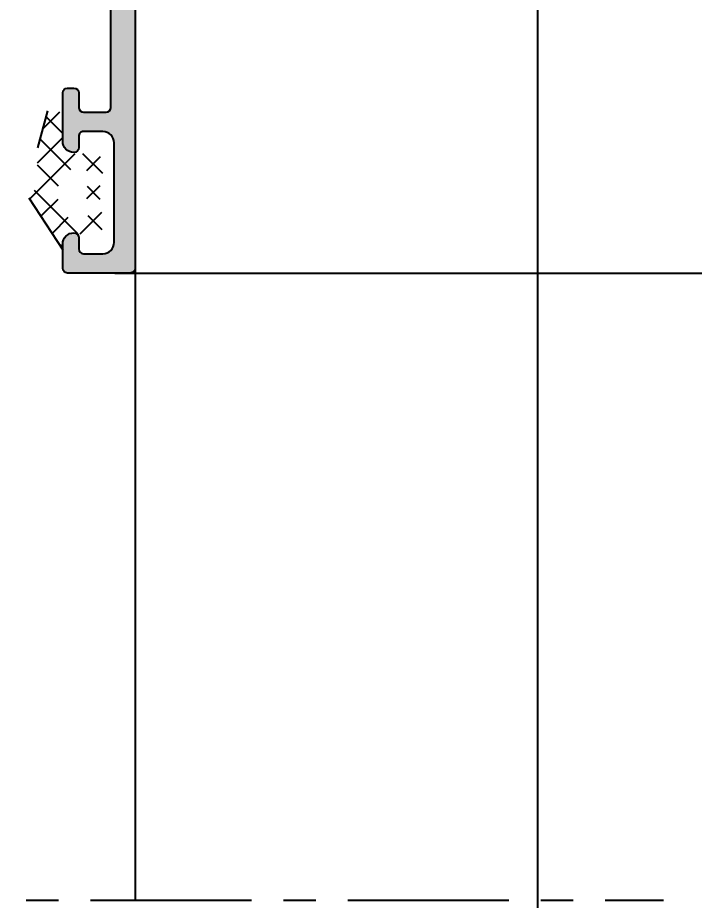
# Model space of a CAD drawing. Extents: x -207922 to -189609, y 24831 to 30124.
# Drawn here: x -207270.1 to -207228, y 28775 to 28829.9 of the extents above; entities that cross this region are included whole.
import ezdxf

# ---------------------------------------------------------------- set-up
doc = ezdxf.new("R2010")
doc.units = 0
doc.header["$LTSCALE"] = 8
doc.linetypes.add('CENTER', pattern=[2, 1.25, -0.25, 0.25, -0.25])
doc.layers.get('0').update_dxf_attribs({"linetype": 'CONTINUOUS'})
doc.layers.get('DEFPOINTS').update_dxf_attribs({"linetype": 'CONTINUOUS'})
for name, color, linetype in [('ASSI', 1, 'CENTER'), ('FILL', 253, 'CONTINUOUS'), ('FINE', 7, 'CONTINUOUS'), ('GROSSA', 4, 'CONTINUOUS')]:
    doc.layers.add(name, color=color, linetype=linetype)
doc.styles.add('GEN1', font='geniso.shx', dxfattribs={"width": 0.8})
doc.dimstyles.new('LE2', dxfattribs={"dimscale": 2, "dimtxt": 3.5, "dimasz": 3, "dimexe": 0.5, "dimexo": 0.5, "dimgap": 1, "dimtad": 1, "dimdec": 1, "dimrnd": 0.05, "dimzin": 12, "dimtxsty": 'GEN1', "dimblk": 'DOTSMALL', "dimcen": -3, "dimclrd": 1, "dimclre": 1, "dimclrt": 2, "dimadec": 1, "dimazin": 0, "dimtfac": 1, "dimtdec": 1, "dimtmove": 0, "dimatfit": 3, "dimldrblk": 'DOTSMALL', "dimfxl": 1, "dimtvp": 4, "dimtolj": 1, "dimtzin": 12, "dimarcsym": 0})

# ---------------------------------------------------------------- blocks, each defined once
blk = doc.blocks.new('_DotSmall')
at = {"color": 0, "const_width": 0.5}
blk.add_lwpolyline([(-0.0625, 0, 1), (0.0625, 0, 1)], format="xyb", close=True, dxfattribs=at)
blk = doc.blocks.new('*D74')
at = {"color": 1, "lineweight": -2, "ltscale": 0.2, "transparency": 16777216}
for p, q in [((-207262.3075667985, 28910.01917252908), (-207215.8001597241, 28910.01917252908)), ((-207216.8001597241, 28910.01917252908), (-207216.8001597241, 28814.01920020403)), ((-207264.0575667985, 28814.01920020403), (-207215.8001597241, 28814.01920020403))]:
    blk.add_line(p, q, dxfattribs=at)
at = {"layer": 'DEFPOINTS', "color": 0, "ltscale": 0.2, "transparency": 16777216}
for p in [(-207263.3075667985, 28910.01917252908), (-207265.0575667985, 28814.01920020403), (-207216.8001597241, 28814.01920020403)]:
    blk.add_point(p, dxfattribs=at)
at = {"color": 1, "lineweight": -2, "ltscale": 0.2, "transparency": 16777216, "xscale": 6, "yscale": 6, "zscale": 6}
for p, rotation in [((-207216.8001597241, 28910.01917252908), 90), ((-207216.8001597241, 28814.01920020403), 270)]:
    blk.add_blockref('_DotSmall', p, dxfattribs=dict(at, rotation=rotation))
at = {"color": 2, "ltscale": 0.2, "transparency": 16777216, "insert": (-207222.300159724, 28862.0191863666), "char_height": 7, "attachment_point": 5, "rotation": 90, "style": 'GEN1'}
blk.add_mtext('\\A1;96', dxfattribs=at)
blk = doc.blocks.new('*D66')
at = {"color": 1, "lineweight": -2, "ltscale": 0.2, "transparency": 16777216}
for p, q in [((-207237.7894774533, 28961.96997484412), (-207237.7894774533, 28727.47831221808)), ((-207262.8075667984, 28774.02027699038), (-207262.8075667984, 28727.47831221808)), ((-207237.7894774533, 28728.47831221808), (-207262.8075667984, 28728.47831221808))]:
    blk.add_line(p, q, dxfattribs=at)
at = {"layer": 'DEFPOINTS', "color": 0, "ltscale": 0.2, "transparency": 16777216}
for p in [(-207237.7894774533, 28962.96997484412), (-207262.8075667984, 28775.02027699038), (-207262.8075667984, 28728.47831221808)]:
    blk.add_point(p, dxfattribs=at)
at = {"color": 1, "lineweight": -2, "ltscale": 0.2, "transparency": 16777216, "xscale": 6, "yscale": 6, "zscale": 6, "rotation": 180}
blk.add_blockref('_DotSmall', (-207262.8075667984, 28728.47831221808), dxfattribs=at)
at = {"color": 1, "lineweight": -2, "ltscale": 0.2, "transparency": 16777216, "xscale": 6, "yscale": 6, "zscale": 6}
blk.add_blockref('_DotSmall', (-207237.7894774533, 28728.47831221808), dxfattribs=at)
at = {"color": 2, "ltscale": 0.2, "transparency": 16777216, "insert": (-207250.2985221259, 28733.97900119446), "char_height": 7, "attachment_point": 5, "style": 'GEN1'}
blk.add_mtext('\\A1;25', dxfattribs=at)
blk = doc.blocks.new('*D72')
at = {"color": 1, "lineweight": -2, "ltscale": 0.2, "transparency": 16777216}
for p, q in [((-207339.3075667984, 28774.02027699038), (-207339.3075667984, 28727.4783122182)), ((-207262.8075667984, 28774.02027699038), (-207262.8075667984, 28727.4783122182)), ((-207262.8075667984, 28728.4783122182), (-207339.3075667984, 28728.4783122182))]:
    blk.add_line(p, q, dxfattribs=at)
at = {"layer": 'DEFPOINTS', "color": 0, "ltscale": 0.2, "transparency": 16777216}
for p in [(-207339.3075667984, 28775.02027699038), (-207262.8075667984, 28775.02027699038), (-207339.3075667984, 28728.4783122182)]:
    blk.add_point(p, dxfattribs=at)
at = {"color": 1, "lineweight": -2, "ltscale": 0.2, "transparency": 16777216, "xscale": 6, "yscale": 6, "zscale": 6, "rotation": 180}
blk.add_blockref('_DotSmall', (-207339.3075667984, 28728.4783122182), dxfattribs=at)
at = {"color": 1, "lineweight": -2, "ltscale": 0.2, "transparency": 16777216, "xscale": 6, "yscale": 6, "zscale": 6}
blk.add_blockref('_DotSmall', (-207262.8075667984, 28728.4783122182), dxfattribs=at)
at = {"color": 2, "ltscale": 0.2, "transparency": 16777216, "insert": (-207301.0575667984, 28734.5033122182), "char_height": 7, "attachment_point": 5, "style": 'GEN1'}
blk.add_mtext('\\A1;76,5', dxfattribs=at)

msp = doc.modelspace()

# ---------------------------------------------------------------- hatches: boundary and pattern name
at = {"layer": 'FILL'}
h = msp.add_hatch(color=253, dxfattribs=at)
edge = h.paths.add_edge_path()
edge.add_line((-207313.6075667984, 28836.01920020401), (-207318.0075667984, 28836.01920020401))
edge.add_arc((-207318.0075667984, 28836.81920020403), 0.7999999999999545, 539.9999999999836, 629.9999999999836, ccw=False)
edge.add_line((-207318.8075667984, 28836.81920020403), (-207318.8075667984, 28837.21920020402))
edge.add_arc((-207318.5075667984, 28837.21920020402), 0.2999999999999545, 450.0000000000434, 540.0000000000434, ccw=False)
edge.add_line((-207318.5075667984, 28837.51920020401), (-207315.4075667984, 28837.51920020401))
edge.add_arc((-207315.4075667984, 28837.81920020403), 0.2999999999999545, 629.9999999999566, 719.9999999999566)
edge.add_line((-207315.1075667984, 28837.81920020403), (-207315.1075667984, 28840.71920020402))
edge.add_arc((-207315.4075667984, 28840.71920020402), 0.3000000000001819, 360, 450)
edge.add_line((-207315.4075667984, 28841.01920020401), (-207318.5075667984, 28841.01920020401))
edge.add_arc((-207318.5075667984, 28841.31920020403), 0.2999999999998408, 180.0000000000217, 270.0000000000434, ccw=False)
edge.add_line((-207318.8075667984, 28841.31920020403), (-207318.8075667984, 28842.32031090393))
edge.add_arc((-207319.1075667984, 28842.32031090393), 0.3000000000000682, 359.9999999999783, 449.9999999999783)
edge.add_line((-207319.1075667984, 28842.62031090392), (-207337.0075667984, 28842.62031090392))
edge.add_arc((-207337.0075667984, 28842.12031090392), 0.5, 450, 540)
edge.add_line((-207337.5075667984, 28842.12031090392), (-207337.5075667984, 28837.81920020403))
edge.add_arc((-207337.2075667984, 28837.81920020403), 0.2999999999997272, 540, 630)
edge.add_line((-207337.2075667984, 28837.51920020401), (-207335.6075667984, 28837.51920020401))
edge.add_arc((-207335.6075667984, 28837.21920020402), 0.2999999999999545, 359.9999999999566, 449.9999999999566, ccw=False)
edge.add_line((-207335.3075667984, 28837.21920020402), (-207335.3075667984, 28836.81920020403))
edge.add_arc((-207336.1075667984, 28836.81920020403), 0.7999999999999545, 270.00000000001626, 360.00000000001626, ccw=False)
edge.add_line((-207336.1075667984, 28836.01920020401), (-207339.0075667984, 28836.01920020401))
edge.add_arc((-207339.0075667984, 28836.31920020403), 0.2999999999999829, 540.0000000000055, 630, ccw=False)
edge.add_line((-207339.3075667984, 28836.31920020403), (-207339.3075667984, 28884.51922787899))
edge.add_arc((-207338.8075667984, 28884.51922787899), 0.5, 450.00000000000654, 540, ccw=False)
edge.add_line((-207338.8075667984, 28885.01922787899), (-207330.8575667984, 28885.01922787899))
edge.add_arc((-207330.8575667984, 28885.31922787901), 0.3000000000000398, 270.0000000000163, 360.0000000000053)
edge.add_line((-207330.5575667984, 28885.31922787901), (-207330.5575667984, 28895.719227879))
edge.add_arc((-207330.2575667984, 28895.719227879), 0.3000000000000398, 449.9999999999946, 539.9999999999945, ccw=False)
edge.add_line((-207330.2575667984, 28896.01922787899), (-207329.2575667984, 28896.01922787899))
edge.add_arc((-207329.2575667984, 28895.719227879), 0.3000000000000114, 360, 449.99999999998914, ccw=False)
edge.add_line((-207328.9575667984, 28895.719227879), (-207328.9575667984, 28891.81920020403))
edge.add_arc((-207328.6575667984, 28891.81920020403), 0.3000000000000114, 540, 630)
edge.add_line((-207328.6575667984, 28891.51920020401), (-207308.5158446704, 28891.51920020401))
edge.add_arc((-207308.5158446704, 28891.21920020402), 0.3000000000000824, 433.0000000000122, 450.0000000000217, ccw=False)
edge.add_line((-207308.428133159, 28891.50609163083), (-207307.3841140959, 28891.1869029712))
edge.add_arc((-207307.2964025845, 28891.47379439797), 0.3000000000000456, 613.0000000000099, 690.7690628138056)
edge.add_arc((-207306.8600733207, 28891.22962893431), 0.1999999999998636, 450.0000000000163, 510.769062813806, ccw=False)
edge.add_line((-207306.8600733207, 28891.42962893432), (-207305.3102410132, 28891.42962893432))
edge.add_arc((-207305.3102410132, 28891.12962893433), 0.3000000000000398, 342.9999999999927, 449.9999999999675, ccw=False)
edge.add_line((-207305.0233495864, 28891.04191742292), (-207305.6085057447, 28889.12795787053))
edge.add_arc((-207306.3735495494, 28889.3618552343), 0.799999999999554, 297.9999999999952, 342.9999999999896, ccw=False)
edge.add_line((-207305.9979722992, 28888.65549716), (-207306.2780055628, 28888.50660083258))
edge.add_arc((-207306.3718998753, 28888.68319035116), 0.1999999999999817, 178.000000000014, 298.00000000003183, ccw=False)
edge.add_line((-207306.5717780408, 28888.6901702505), (-207306.5617034239, 28888.97866953201))
edge.add_line((-207306.5617034239, 28888.97866953201), (-207308.4336106412, 28890.14836698175))
edge.add_line((-207308.4336106412, 28890.14836698172), (-207308.7205020681, 28890.23607849317))
edge.add_arc((-207308.7075667984, 28889.93635749158), 0.3000000000213844, 452.4712206583523, 610.5287793662812)
edge.add_line((-207308.8075667984, 28889.65351477907), (-207308.8075667984, 28885.71920020402))
edge.add_line((-207308.8075667984, 28885.71920020402), (-207308.8075667984, 28885.61920020402))
edge.add_arc((-207308.5075667984, 28885.61920020402), 0.2999999999997272, 540, 630)
edge.add_line((-207308.5075667984, 28885.31920020403), (-207308.2075667984, 28885.31920020403))
edge.add_line((-207308.2075667984, 28885.31920020403), (-207306.6075667984, 28886.24296063474))
edge.add_arc((-207306.5075667984, 28886.06975555398), 0.2000000000001516, 399.99999999998704, 480.0000000000106, ccw=False)
edge.add_line((-207306.3543579098, 28886.19831307592), (-207304.8675160275, 28884.42636392113))
edge.add_arc((-207304.6377026946, 28884.61920020402), 0.3000000000000488, 579.9999999999948, 630)
edge.add_line((-207304.6377026946, 28884.31920020403), (-207302.1075667984, 28884.31920020403))
edge.add_arc((-207302.1075667984, 28884.01920020401), 0.300000000000054, 359.9999999999973, 449.99999999998914, ccw=False)
edge.add_line((-207301.8075667984, 28884.01920020401), (-207301.8075667984, 28882.61920020402))
edge.add_arc((-207302.1075667984, 28882.61920020402), 0.3000000000000114, 270, 360.0000000000054, ccw=False)
edge.add_line((-207302.1075667984, 28882.31920020403), (-207304.0075667984, 28882.31920020403))
edge.add_arc((-207304.0075667984, 28882.01920020401), 0.2999999999999972, 450, 539.9999999999918)
edge.add_line((-207304.3075667984, 28882.01920020401), (-207304.3075667984, 28844.14332822665))
edge.add_arc((-207305.3075667984, 28844.14332822668), 1.000000000000171, 320.0000000000083, 360.00000000000324, ccw=False)
edge.add_line((-207304.5415223553, 28843.50054061699), (-207306.3543579098, 28841.34008733214))
edge.add_arc((-207306.5075667984, 28841.46864485407), 0.2000000000001114, 239.9999999998883, 319.9999999999994, ccw=False)
edge.add_line((-207306.6075667984, 28841.29543977331), (-207308.2075667984, 28842.21920020402))
edge.add_line((-207308.2075667984, 28842.21920020402), (-207308.5075667984, 28842.21920020402))
edge.add_arc((-207308.5075667984, 28841.91920020404), 0.2999999999997272, 450, 540)
edge.add_line((-207308.8075667984, 28841.91920020404), (-207308.8075667984, 28837.88488562898))
edge.add_arc((-207308.7075667984, 28837.60204291648), 0.3000000000213853, 469.4712206337077, 627.5287793416151)
edge.add_line((-207308.7205020681, 28837.30232191486), (-207308.4336106412, 28837.3900334263))
edge.add_line((-207308.4336106412, 28837.39003342633), (-207306.5617034239, 28838.55973087608))
edge.add_line((-207306.5617034239, 28838.55973087605), (-207306.5717780408, 28838.84823015756))
edge.add_arc((-207306.3718998753, 28838.85521005689), 0.199999999999995, 421.99999999997914, 541.9999999999776, ccw=False)
edge.add_line((-207306.2780055628, 28839.03179957547), (-207305.9979722992, 28838.88290324806))
edge.add_arc((-207306.3735495494, 28838.17654517376), 0.800000000000056, 376.99999999999517, 421.9999999999984, ccw=False)
edge.add_line((-207305.6085057447, 28838.41044253753), (-207305.0233495864, 28836.49648298514))
edge.add_arc((-207305.3102410132, 28836.40877147373), 0.2999999999997488, 269.99999999998374, 376.99999999999045, ccw=False)
edge.add_line((-207305.3102410132, 28836.10877147374), (-207306.8600733207, 28836.10877147374))
edge.add_arc((-207306.8600733207, 28836.30877147372), 0.2000000000000739, 209.2309371862279, 270.00000000001626, ccw=False)
edge.add_arc((-207307.2964025845, 28836.06460601008), 0.2999999999998101, 389.2309371862547, 467.0000000000268)
edge.add_line((-207307.3841140959, 28836.35149743686), (-207308.428133159, 28836.03230877723))
edge.add_arc((-207308.5158446704, 28836.31920020403), 0.3000000000000456, 269.99999999998914, 286.9999999999901, ccw=False)
edge.add_line((-207308.5158446704, 28836.01920020401), (-207310.3122265172, 28836.01920020401))
edge.add_arc((-207310.3122265172, 28836.31920020403), 0.3000000000001819, 540, 630, ccw=False)
edge.add_line((-207310.6122265171, 28836.31920020403), (-207310.6122265171, 28837.21920020402))
edge.add_arc((-207310.9122265172, 28837.21920020402), 0.3000000000001251, 359.9999999999891, 449.9999999999891)
edge.add_line((-207310.9122265172, 28837.51920020401), (-207313.0075667984, 28837.51920020401))
edge.add_arc((-207313.0075667984, 28837.21920020402), 0.3000000000001819, 450, 540)
edge.add_line((-207313.3075667984, 28837.21920020402), (-207313.3075667984, 28836.31920020403))
edge.add_arc((-207313.6075667984, 28836.31920020403), 0.2999999999999545, 270.0000000000434, 360.0000000000434, ccw=False)
edge = h.paths.add_edge_path(flags=16)
edge.add_line((-207317.0075667984, 28844.42031090391), (-207316.5797774239, 28842.819200204))
edge.add_line((-207316.5797774239, 28842.81920020403), (-207313.8075667984, 28842.81920020403))
edge.add_arc((-207313.8075667984, 28842.31920020403), 0.5000000000001705, 359.99999999996743, 449.99999999998045, ccw=False)
edge.add_line((-207313.3075667984, 28842.31920020403), (-207313.3075667984, 28840.01920020404))
edge.add_arc((-207313.0075667984, 28840.01920020401), 0.2999999999999545, 540.0000000000433, 630.0000000000434)
edge.add_line((-207313.0075667984, 28839.71920020402), (-207310.9122265172, 28839.71920020402))
edge.add_arc((-207310.9122265172, 28840.01920020401), 0.2999999999999545, 629.9999999999566, 719.9999999999566)
edge.add_line((-207310.6122265171, 28840.01920020401), (-207310.6122265171, 28843.7203109039))
edge.add_arc((-207309.9122265172, 28843.72031090393), 0.700000000000017, 449.9999999999884, 539.9999999999976, ccw=False)
edge.add_line((-207309.9122265172, 28844.42031090391), (-207306.4075667984, 28844.42031090391))
edge.add_arc((-207306.4075667984, 28844.72031090393), 0.3000000000000114, 630, 720.0000000000109)
edge.add_line((-207306.1075667984, 28844.72031090393), (-207306.1075667984, 28874.92031090394))
edge.add_arc((-207306.4075667984, 28874.92031090391), 0.3000000000001819, 360, 450)
edge.add_line((-207306.4075667984, 28875.22031090393), (-207308.3075667984, 28875.22031090393))
edge.add_arc((-207308.3075667984, 28875.52031090391), 0.2999999999999545, 180.0000000000434, 270.0000000000434, ccw=False)
edge.add_line((-207308.6075667984, 28875.52031090391), (-207308.6075667984, 28876.19011280751))
edge.add_arc((-207308.3075667984, 28876.19011280751), 0.2999999999998977, 464.9999999999426, 539.9999999999458, ccw=False)
edge.add_line((-207308.3852125119, 28876.47989055542), (-207306.3299210849, 28877.03060423351))
edge.add_arc((-207306.4075667984, 28877.32038198139), 0.2999999999997844, 285.0000000000167, 360.0000000000109)
edge.add_line((-207306.1075667984, 28877.32038198139), (-207306.1075667984, 28882.81808950413))
edge.add_arc((-207306.4075667984, 28882.81808950413), 0.3000000000000114, 359.9999999999891, 449.9999999999783)
edge.add_line((-207306.4075667984, 28883.11808950415), (-207309.9122265171, 28883.11808950415))
edge.add_arc((-207309.9122265172, 28883.81808950413), 0.7000000000000028, 540.0000000000011, 629.9999999999861, ccw=False)
edge.add_line((-207310.6122265171, 28883.81808950413), (-207310.6122265171, 28889.41920020404))
edge.add_arc((-207310.9122265172, 28889.41920020404), 0.3000000000000398, 359.9999999999946, 449.9999999999947)
edge.add_line((-207310.9122265172, 28889.71920020402), (-207328.4575667984, 28889.71920020402))
edge.add_arc((-207328.4575667984, 28889.41920020404), 0.3000000000000114, 450.0000000000109, 540.0000000000108)
edge.add_line((-207328.7575667984, 28889.41920020404), (-207328.7575667984, 28883.51922787902))
edge.add_arc((-207329.0575667984, 28883.51922787899), 0.2999999999999545, 270, 359.9999999999973, ccw=False)
edge.add_line((-207329.0575667984, 28883.219227879), (-207337.2075667984, 28883.219227879))
edge.add_arc((-207337.2075667984, 28882.91922787899), 0.2999999999999972, 450.0000000000109, 540.0000000000026)
edge.add_line((-207337.5075667984, 28882.91922787899), (-207337.5075667984, 28877.32038198136))
edge.add_arc((-207337.2075667984, 28877.32038198139), 0.2999999999997272, 539.9999999999811, 614.9999999999917)
edge.add_line((-207337.2852125119, 28877.03060423351), (-207335.2299210849, 28876.47989055542))
edge.add_arc((-207335.3075667984, 28876.19011280751), 0.300000000000054, 360.000000000057, 435.00000000005326, ccw=False)
edge.add_line((-207335.0075667984, 28876.19011280754), (-207335.0075667984, 28875.52031090394))
edge.add_arc((-207335.3075667984, 28875.52031090391), 0.2999999999999545, 269.9999999999566, 359.9999999999566, ccw=False)
edge.add_line((-207335.3075667984, 28875.22031090393), (-207337.2075667984, 28875.22031090393))
edge.add_arc((-207337.2075667984, 28874.92031090391), 0.2999999999998977, 450.0000000000326, 540.0000000000542)
edge.add_line((-207337.5075667984, 28874.92031090391), (-207337.5075667984, 28844.7203109039))
edge.add_arc((-207337.2075667984, 28844.72031090393), 0.2999999999999829, 540.0000000000055, 630.0000000000053)
edge.add_line((-207337.2075667984, 28844.42031090391), (-207317.0075667984, 28844.42031090391))
edge = h.paths.add_edge_path()
edge.add_line((-207277.337128034, 28888.50660083258), (-207277.6171612976, 28888.65549716))
edge.add_arc((-207277.2415840474, 28889.3618552343), 0.799999999999558, 557.0000000000105, 602.0000000000048, ccw=False)
edge.add_line((-207278.0066278521, 28889.12795787053), (-207278.5917840104, 28891.04191742292))
edge.add_arc((-207278.3048925836, 28891.12962893433), 0.3000000000000433, 450.00000000003257, 557.0000000000073, ccw=False)
edge.add_line((-207278.3048925836, 28891.42962893432), (-207276.755060276, 28891.42962893432))
edge.add_arc((-207276.755060276, 28891.22962893431), 0.1999999999998749, 389.2309371861861, 449.9999999999675, ccw=False)
edge.add_arc((-207276.3187310123, 28891.47379439797), 0.3000000000000741, 569.2309371861891, 646.9999999999798)
edge.add_line((-207276.2310195009, 28891.1869029712), (-207275.1870004378, 28891.50609163083))
edge.add_arc((-207275.0992889263, 28891.21920020402), 0.299999999999964, 449.99999999998914, 466.9999999999949, ccw=False)
edge.add_line((-207275.0992889263, 28891.51920020401), (-207265.6075667984, 28891.51920020401))
edge.add_arc((-207265.6075667984, 28892.51920020401), 1, 630, 720)
edge.add_line((-207264.6075667984, 28892.51920020401), (-207264.6075667984, 28899.71917252905))
edge.add_arc((-207264.9075667984, 28899.71917252905), 0.2999999999997272, 360, 450)
edge.add_line((-207264.9075667984, 28900.01917252906), (-207267.0075667984, 28900.01917252906))
edge.add_arc((-207267.0075667984, 28900.31917252905), 0.3000000000001819, 540, 630, ccw=False)
edge.add_line((-207267.3075667984, 28900.31917252905), (-207267.3075667984, 28901.81917252905))
edge.add_arc((-207266.6075667984, 28901.81917252905), 0.6999999999999318, 449.9999999999721, 539.9999999999907, ccw=False)
edge.add_arc((-207266.6075667984, 28902.21917252905), 0.2999999999997129, 359.9999999999973, 449.9999999999783, ccw=False)
edge.add_line((-207266.3075667984, 28902.21917252905), (-207266.3075667984, 28901.51917252904))
edge.add_arc((-207266.0075667984, 28901.51917252906), 0.2999999999997272, 540, 630)
edge.add_line((-207266.0075667984, 28901.21917252905), (-207264.8075667984, 28901.21917252905))
edge.add_arc((-207264.8075667984, 28901.91917252906), 0.7000000000002728, 630, 720)
edge.add_line((-207264.1075667984, 28901.91917252906), (-207264.1075667984, 28908.11917252907))
edge.add_arc((-207264.8075667984, 28908.11917252904), 0.6999999999998181, 360, 450)
edge.add_line((-207264.8075667984, 28908.81917252905), (-207266.0075667984, 28908.81917252905))
edge.add_arc((-207266.0075667984, 28908.51917252906), 0.3000000000001819, 450, 540)
edge.add_line((-207266.3075667984, 28908.51917252906), (-207266.3075667984, 28907.81917252905))
edge.add_arc((-207266.6075667984, 28907.81917252905), 0.3000000000001819, 269.9999999999783, 359.9999999999973, ccw=False)
edge.add_arc((-207266.6075667984, 28908.21917252905), 0.7000000000000455, 539.9999999999814, 629.9999999999814, ccw=False)
edge.add_line((-207267.3075667984, 28908.21917252905), (-207267.3075667984, 28909.71917252905))
edge.add_arc((-207267.0075667984, 28909.71917252905), 0.2999999999999545, 450, 540.0000000000027, ccw=False)
edge.add_line((-207267.0075667984, 28910.01917252906), (-207263.3075667984, 28910.01917252906))
edge.add_arc((-207263.3075667984, 28909.51917252906), 0.4999999999999574, 359.9999999999951, 449.9999999999935, ccw=False)
edge.add_line((-207262.8075667984, 28909.51917252906), (-207262.8075667984, 28814.31920020403))
edge.add_arc((-207263.1075667984, 28814.31920020403), 0.3000000000000682, 270.0000000000217, 360.00000000002166, ccw=False)
edge.add_line((-207263.1075667984, 28814.01920020401), (-207267.0075667984, 28814.01920020401))
edge.add_arc((-207267.0075667984, 28814.31920020403), 0.3000000000000682, 539.9999999999783, 629.9999999999783, ccw=False)
edge.add_line((-207267.3075667984, 28814.31920020403), (-207267.3075667984, 28815.81920020403))
edge.add_arc((-207266.6075667984, 28815.81920020403), 0.6999999999999318, 450, 539.999999999993, ccw=False)
edge.add_arc((-207266.6075667984, 28816.21920020402), 0.3000000000000682, 359.99999999997834, 449.9999999999783, ccw=False)
edge.add_line((-207266.3075667984, 28816.21920020402), (-207266.3075667984, 28815.51920020401))
edge.add_arc((-207266.0075667984, 28815.51920020401), 0.3000000000001251, 539.9999999999892, 629.9999999999891)
edge.add_line((-207266.0075667984, 28815.21920020402), (-207264.8075667984, 28815.21920020402))
edge.add_arc((-207264.8075667984, 28815.91920020404), 0.6999999999999034, 629.9999999999908, 719.9999999999931)
edge.add_line((-207264.1075667984, 28815.91920020404), (-207264.1075667984, 28822.11920020405))
edge.add_arc((-207264.8075667984, 28822.11920020402), 0.7000000000001592, 359.9999999999931, 449.9999999999907)
edge.add_line((-207264.8075667984, 28822.81920020403), (-207266.0075667984, 28822.81920020403))
edge.add_arc((-207266.0075667984, 28822.51920020401), 0.2999999999998124, 449.9999999999783, 539.9999999999837)
edge.add_line((-207266.3075667984, 28822.51920020401), (-207266.3075667984, 28821.819200204))
edge.add_arc((-207266.6075667984, 28821.81920020403), 0.3000000000001251, 269.99999999998914, 360.00000000001086, ccw=False)
edge.add_arc((-207266.6075667984, 28822.21920020402), 0.7000000000021487, 539.9999999998186, 629.9999999998, ccw=False)
edge.add_line((-207267.3075667984, 28822.21920020402), (-207267.3075667984, 28825.21920020402))
edge.add_arc((-207267.0075667984, 28825.21920020402), 0.3000000000000682, 450.0000000000217, 540.0000000000217, ccw=False)
edge.add_line((-207267.0075667984, 28825.51920020401), (-207266.6075667984, 28825.51920020401))
edge.add_arc((-207266.6075667984, 28825.21920020402), 0.3000000000001251, 359.99999999998914, 449.99999999998914, ccw=False)
edge.add_line((-207266.3075667984, 28825.21920020402), (-207266.3075667984, 28824.31920020403))
edge.add_arc((-207266.0075667984, 28824.31920020403), 0.3000000000001251, 539.9999999999892, 629.9999999999891)
edge.add_line((-207266.0075667984, 28824.01920020401), (-207264.6075667984, 28824.01920020401))
edge.add_arc((-207264.6075667984, 28824.31920020403), 0.3000000000001251, 270.0000000000109, 360.0000000000109)
edge.add_line((-207264.3075667984, 28824.31920020403), (-207264.3075667984, 28838.01920020404))
edge.add_arc((-207265.3075667984, 28838.01920020401), 1.000000000000057, 360.0000000000065, 449.9999999999968)
edge.add_line((-207265.3075667984, 28839.01920020401), (-207272.5075667984, 28839.01920020401))
edge.add_arc((-207272.5075667984, 28838.71920020402), 0.3000000000000682, 450.0000000000217, 540.0000000000217)
edge.add_line((-207272.8075667984, 28838.71920020402), (-207272.8075667984, 28836.31920020403))
edge.add_arc((-207273.1075667984, 28836.31920020403), 0.3000000000000682, 270, 359.9999999999946, ccw=False)
edge.add_line((-207273.1075667984, 28836.01920020401), (-207275.0992889263, 28836.01920020401))
edge.add_arc((-207275.0992889263, 28836.31920020403), 0.2999999999998408, 253.0000000000091, 270.00000000001086, ccw=False)
edge.add_line((-207275.1870004378, 28836.03230877723), (-207276.2310195009, 28836.35149743686))
edge.add_arc((-207276.3187310123, 28836.06460601008), 0.299999999999807, 432.9999999999732, 510.7690628137453)
edge.add_arc((-207276.755060276, 28836.30877147372), 0.2000000000000599, 269.99999999998374, 330.7690628137721, ccw=False)
edge.add_line((-207276.755060276, 28836.10877147374), (-207278.3048925835, 28836.10877147374))
edge.add_arc((-207278.3048925836, 28836.40877147373), 0.2999999999997556, 163.000000000008, 270.0000000000217, ccw=False)
edge.add_line((-207278.5917840104, 28836.49648298514), (-207278.0066278521, 28838.41044253753))
edge.add_arc((-207277.2415840474, 28838.17654517376), 0.8000000000000267, 477.9999999999998, 523.0000000000042, ccw=False)
edge.add_line((-207277.6171612976, 28838.88290324806), (-207277.337128034, 28839.03179957547))
edge.add_arc((-207277.2432337214, 28838.85521005689), 0.2000000000000068, 358.0000000000221, 478.00000000002797, ccw=False)
edge.add_line((-207277.043355556, 28838.84823015756), (-207277.0534301729, 28838.55973087605))
edge.add_line((-207277.053430173, 28838.55973087605), (-207275.1815229556, 28837.3900334263))
edge.add_line((-207275.1815229556, 28837.39003342633), (-207274.8946315287, 28837.30232191489))
edge.add_arc((-207274.9075667984, 28837.60204291648), 0.3000000000213776, 272.4712206583849, 430.5287793662924)
edge.add_line((-207274.8075667984, 28837.88488562898), (-207274.8075667984, 28841.91920020404))
edge.add_arc((-207275.1075667984, 28841.91920020404), 0.3000000000000682, 359.9999999999783, 449.9999999999783)
edge.add_line((-207275.1075667984, 28842.21920020402), (-207275.3271820407, 28842.21920020402))
edge.add_arc((-207275.3271820407, 28841.91920020404), 0.300000000000324, 450.0000000000977, 480.0000000000963)
edge.add_line((-207275.4771820407, 28842.17900782517), (-207277.0075667984, 28841.29543977334))
edge.add_arc((-207277.1075667984, 28841.46864485407), 0.1999999999999414, 180.0000000000163, 299.9999999999796, ccw=False)
edge.add_line((-207277.3075667984, 28841.46864485407), (-207277.3075667984, 28842.62334539245))
edge.add_arc((-207276.3075667984, 28842.62334539245), 1.000000000000114, 480.0000000000001, 540.0000000000033, ccw=False)
edge.add_line((-207276.8075667984, 28843.48937079623), (-207275.3075667984, 28844.35539620002))
edge.add_arc((-207275.8075667984, 28845.22142160383), 0.9999999999998207, 299.9999999999909, 360.0000000000032)
edge.add_line((-207274.8075667984, 28845.22142160383), (-207274.8075667984, 28882.01920020404))
edge.add_arc((-207275.1075667984, 28882.01920020401), 0.2999999999999545, 359.9999999999946, 450)
edge.add_line((-207275.1075667984, 28882.31920020403), (-207277.0075667984, 28882.31920020403))
edge.add_arc((-207277.0075667984, 28882.61920020402), 0.2999999999999545, 540, 630, ccw=False)
edge.add_line((-207277.3075667984, 28882.61920020402), (-207277.3075667984, 28886.06975555395))
edge.add_arc((-207277.1075667984, 28886.06975555398), 0.1999999999999886, 420.00000000002854, 539.9999999999674, ccw=False)
edge.add_line((-207277.0075667984, 28886.24296063474), (-207275.4771820407, 28885.35939258289))
edge.add_arc((-207275.3271820407, 28885.61920020402), 0.3000000000002901, 599.9999999999117, 629.9999999999131)
edge.add_line((-207275.3271820407, 28885.31920020403), (-207275.1075667984, 28885.31920020403))
edge.add_arc((-207275.1075667984, 28885.61920020402), 0.3000000000000824, 270.0000000000217, 360.000000000019)
edge.add_line((-207274.8075667984, 28885.61920020402), (-207274.8075667984, 28889.65351477907))
edge.add_arc((-207274.9075667984, 28889.93635749158), 0.3000000000213908, 289.4712206337188, 447.5287793416478)
edge.add_line((-207274.8946315287, 28890.2360784932), (-207275.1815229556, 28890.14836698175))
edge.add_line((-207275.1815229556, 28890.14836698172), (-207277.0534301729, 28888.97866953198))
edge.add_line((-207277.053430173, 28888.97866953201), (-207277.0433555561, 28888.6901702505))
edge.add_arc((-207277.2432337214, 28888.68319035116), 0.1999999999999676, 241.9999999999682, 361.999999999986, ccw=False)
edge = h.paths.add_edge_path(flags=16)
edge.add_line((-207265.8075667984, 28884.81920020403), (-207264.9075667984, 28884.81920020403))
edge.add_arc((-207264.9075667984, 28885.11920020402), 0.3000000000000398, 630, 719.9999999999947)
edge.add_line((-207264.6075667984, 28885.11920020402), (-207264.6075667984, 28889.41917252906))
edge.add_arc((-207264.9075667984, 28889.41917252906), 0.3000000000000682, 360.0000000000053, 450)
edge.add_line((-207264.9075667984, 28889.71917252905), (-207272.9075667984, 28889.71917252905))
edge.add_arc((-207272.9075667984, 28889.41917252906), 0.2999999999999545, 450, 540)
edge.add_line((-207273.2075667984, 28889.41917252906), (-207273.2075667984, 28885.11920020402))
edge.add_arc((-207272.9075667984, 28885.11920020402), 0.2999999999999545, 539.9999999999947, 630)
edge.add_line((-207272.9075667984, 28884.81920020403), (-207272.0075667984, 28884.81920020403))
edge.add_arc((-207272.0075667984, 28884.51920020401), 0.3000000000000398, 360.0000000000054, 450, ccw=False)
edge.add_line((-207271.7075667984, 28884.51920020404), (-207271.7075667984, 28883.61920020405))
edge.add_arc((-207272.0075667984, 28883.61920020402), 0.3000000000000682, 270, 359.9999999999946, ccw=False)
edge.add_line((-207272.0075667984, 28883.31920020403), (-207272.9075667984, 28883.31920020403))
edge.add_arc((-207272.9075667984, 28883.01920020401), 0.2999999999999829, 450, 540.0000000000055)
edge.add_line((-207273.2075667984, 28883.01920020401), (-207273.2075667984, 28841.01920020401))
edge.add_arc((-207272.9075667984, 28841.01920020401), 0.3000000000000682, 539.9999999999947, 629.9999999999783)
edge.add_line((-207272.9075667984, 28840.71920020402), (-207264.9075667984, 28840.71920020402))
edge.add_arc((-207264.9075667984, 28841.01920020401), 0.3000000000000966, 630, 720.0000000000163)
edge.add_line((-207264.6075667984, 28841.01920020401), (-207264.6075667984, 28883.01920020401))
edge.add_arc((-207264.9075667984, 28883.01920020401), 0.3000000000001251, 359.9999999999891, 449.9999999999891)
edge.add_line((-207264.9075667984, 28883.31920020403), (-207265.8075667984, 28883.31920020403))
edge.add_arc((-207265.8075667984, 28883.61920020402), 0.2999999999999829, 539.9999999999945, 630, ccw=False)
edge.add_line((-207266.1075667984, 28883.61920020402), (-207266.1075667984, 28884.51920020401))
edge.add_arc((-207265.8075667984, 28884.51920020404), 0.2999999999999545, 450, 540, ccw=False)
h = msp.add_hatch(dxfattribs=at)
h.set_pattern_fill('ANSI37', color=137, scale=10, angle=89.99999999999997, style=0)
h.set_pattern_definition([(314.9999999999999, (-207611.0110351695, 29017.90620854397), (0.8838834764831849, 0.8838834764831839), []), (44.99999999999994, (-207611.0110351695, 29017.90620854397), (-0.8838834764831839, 0.8838834764831849), [])])
h.paths.add_polyline_path([(-207264.7245479305, 28817.29578960144, -0.08471955629345689), (-207264.7075667984, 28817.19628924767), (-207264.7075667984, 28817.00506200497, -0.2216946626429439), (-207264.8147305155, 28816.77524867204), (-207265.6183642019, 28816.10091994218, -0.5486187866266767), (-207265.9401068891, 28816.20236502179), (-207266.0075667984, 28816.4541288308), (-207267.2075667984, 28816.4541288308, 0.4930418078679271), (-207267.4007692114, 28816.20242943404), (-207267.3075667984, 28815.85412883079), (-207267.3075667984, 28815.4541288308), (-207269.4043449209, 28818.68585507128, 0.2126676583186971), (-207268.9075667984, 28819.80099894748), (-207268.8604467199, 28821.80483967748), (-207268.230052833, 28824.11131763108, -0.5920583509366899), (-207267.3075667984, 28823.60535048049), (-207267.3075667984, 28822.15412883081), (-207267.3075667984, 28822.0541288308), (-207267.4007692114, 28821.70582822755, 0.4930418078679242), (-207267.2075667984, 28821.4541288308), (-207266.0075667984, 28821.4541288308), (-207265.9401068891, 28821.70589263983, -0.5486187866267078), (-207265.6183642019, 28821.80733771944), (-207264.8147305155, 28821.13300898958, -0.2216946626429438), (-207264.7075667984, 28820.90319565662), (-207264.7075667984, 28820.71196841392, -0.08471955629335748), (-207264.7245479305, 28820.61246806018, 0.1706640371965615)])
h.paths.add_polyline_path([(-207267.5133342519, 28818.08149442832, 0.3518512736361092), (-207266.7321829458, 28817.4541288308), (-207265.9883694201, 28817.4541288308, 0.4734736942741333), (-207265.6942315863, 28817.81314522425, -0.09933114856477616), (-207265.6942315863, 28820.09511243737, 0.4734736942740642), (-207265.9883694201, 28820.4541288308), (-207266.7279414771, 28820.4541288308, 0.3501498416517487), (-207267.5080324197, 28819.83149320482, 0.1107158395071339)], flags=16)

# ---------------------------------------------------------------- linework, layer by layer
at = {"layer": 'ASSI'}
msp.add_line((-207361.5759445884, 28775.02027699038), (-207229.9497488988, 28775.02027699038), dxfattribs=at)
at = {"layer": 'FILL', "color": 137}
for p, q in [((-207268.8604467199, 28821.80483967748), (-207268.230052833, 28824.11131763108)), ((-207269.4043449209, 28818.68585507128), (-207267.3075667984, 28815.4541288308))]:
    msp.add_line(p, q, dxfattribs=at)
at = {"layer": 'FINE'}
msp.add_line((-207262.8075667984, 28814.31920020403), (-207262.8075667984, 28775.02027699038), dxfattribs=at)
at = {"layer": 'GROSSA'}
msp.add_lwpolyline([(-207262.8075667984, 28909.51917252906), (-207262.8075667984, 28814.31920020403, -0.414213562373088), (-207263.1075667984, 28814.01920020401), (-207267.0075667984, 28814.01920020401, -0.414213562373095), (-207267.3075667984, 28814.31920020403), (-207267.3075667984, 28815.81920020403, -0.4142135623730684), (-207266.6075667984, 28816.51920020401, -0.4142135623730949), (-207266.3075667984, 28816.21920020402), (-207266.3075667984, 28815.51920020401, 0.414213562373095), (-207266.0075667984, 28815.21920020402), (-207264.8075667984, 28815.21920020402, 0.4142135623731159), (-207264.1075667984, 28815.91920020404), (-207264.1075667984, 28822.11920020402, 0.414213562373068), (-207264.8075667984, 28822.81920020403), (-207266.0075667984, 28822.81920020403, 0.4142135623731401), (-207266.3075667984, 28822.51920020401), (-207266.3075667984, 28821.81920020403, -0.4142135623732303), (-207266.6075667984, 28821.51920020401, -0.414213562372991), (-207267.3075667984, 28822.21920020402), (-207267.3075667984, 28825.21920020402, -0.414213562373088), (-207267.0075667984, 28825.51920020401), (-207266.6075667984, 28825.51920020401, -0.414213562373102), (-207266.3075667984, 28825.21920020402), (-207266.3075667984, 28824.31920020403, 0.414213562373095), (-207266.0075667984, 28824.01920020401), (-207264.6075667984, 28824.01920020401, 0.414213562373095), (-207264.3075667984, 28824.31920020403), (-207264.3075667984, 28838.01920020401, 0.4142135623730452)], format="xyb", dxfattribs=at)

# ---------------------------------------------------------------- dimensions: what is measured, and where the dimension line sits
at = {"ltscale": 0.2}
dim = msp.add_linear_dim(base=(-207262.8075667984, 28728.47831221808), p1=(-207237.7894774533, 28962.96997484412), p2=(-207262.8075667984, 28775.02027699038), angle=180, dimstyle='LE2', dxfattribs=at)
dim.commit()
dim.dimension.update_dxf_attribs({"geometry": '*D66', "text_midpoint": (-207250.2985221259, 28733.97900119446)})
for base, p1, p2, angle, picture, middle in [((-207216.8001597241, 28814.01920020403), (-207263.3075667984, 28910.01917252906), (-207265.0575667984, 28814.01920020401), 270, '*D74', (-207222.300159724, 28862.0191863666)), ((-207339.3075667984, 28728.4783122182), (-207262.8075667984, 28775.02027699038), (-207339.3075667984, 28775.02027699038), 180, '*D72', (-207301.0575667984, 28734.5033122182))]:
    dim = msp.add_linear_dim(base=base, p1=p1, p2=p2, angle=angle, dimstyle='LE2', override={"dimtmove": 1}, dxfattribs=at)
    dim.commit()
    dim.dimension.update_dxf_attribs({"geometry": picture, "text_midpoint": middle})

doc.saveas('drawing.dxf')
